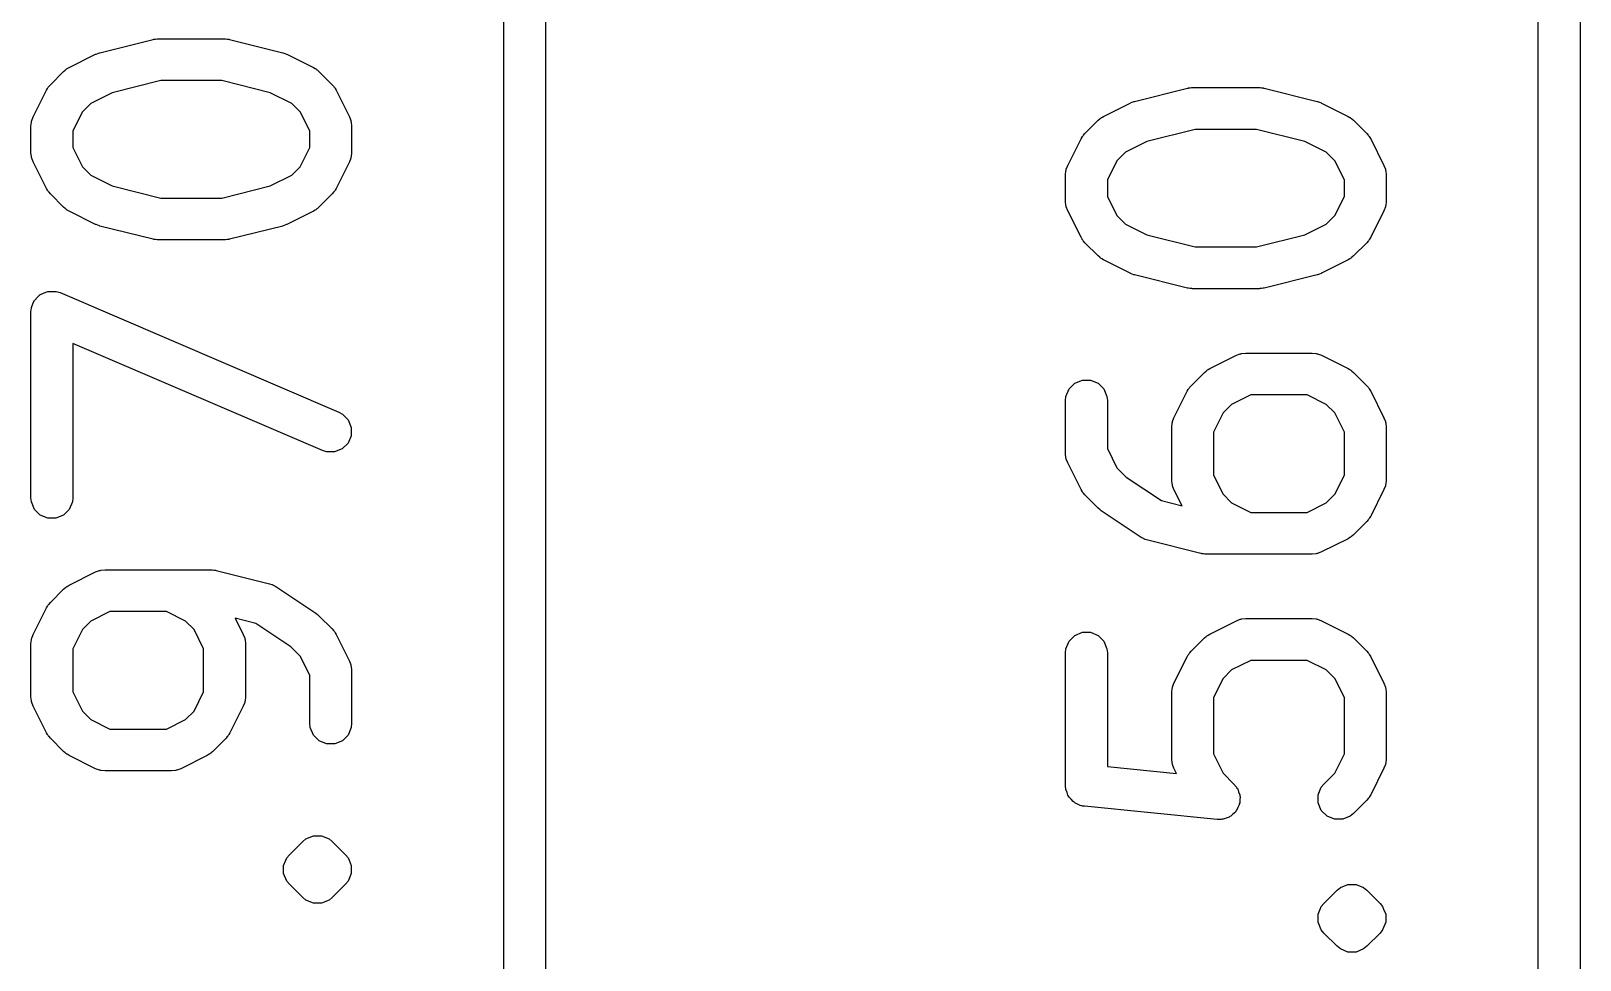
# Model space of a CAD drawing. Header units: inches. Extents: x 5.01 to 6.93, y -5.96 to -2.38.
# Drawn here: x 5.0109 to 5.2296, y -4.0712 to -3.94 of the extents above; entities that cross this region are included whole.
import ezdxf

# ---------------------------------------------------------------- set-up
doc = ezdxf.new("R2010")
doc.units = ezdxf.units.IN
doc.header["$MEASUREMENT"] = 0
doc.layers.add('F.Silkscreen', color=41, linetype='CONTINUOUS', true_color=0xf2eda1)

msp = doc.modelspace()

# ---------------------------------------------------------------- linework, layer by layer
at = {"layer": 'F.Silkscreen', "linetype": 'CONTINUOUS'}
for p, q in [((5.07765, -5.51555), (5.07765, -2.39126)), ((5.08355, -2.39126), (5.08355, -5.51555)), ((5.22371, -5.41594), (5.22371, -2.50464)), ((5.22962, -2.50464), (5.22962, -5.41594)), ((5.02828, -3.94113), (5.0285, -3.94111)), ((5.0285, -3.94111), (5.02871, -3.94108)), ((5.02871, -3.94108), (5.02876, -3.94109)), ((5.02876, -3.94109), (5.02886, -3.94108)), ((5.02886, -3.94108), (5.03823, -3.94108)), ((5.03823, -3.94108), (5.03833, -3.94109)), ((5.03833, -3.94109), (5.03838, -3.94108)), ((5.03838, -3.94108), (5.03859, -3.94111)), ((5.03859, -3.94111), (5.03881, -3.94113)), ((5.01629, -3.94514), (5.02004, -3.94326)), ((5.02004, -3.94326), (5.02008, -3.94325)), ((5.02008, -3.94325), (5.0201, -3.94323)), ((5.0201, -3.94323), (5.02034, -3.94315)), ((5.02034, -3.94315), (5.02058, -3.94306)), ((5.02058, -3.94306), (5.0206, -3.94305)), ((5.0206, -3.94305), (5.02064, -3.94304)), ((5.02064, -3.94304), (5.02814, -3.94116)), ((5.02814, -3.94116), (5.02824, -3.94115)), ((5.02824, -3.94115), (5.02828, -3.94113)), ((5.03881, -3.94113), (5.03885, -3.94115)), ((5.03885, -3.94115), (5.03895, -3.94116)), ((5.03895, -3.94116), (5.04645, -3.94304)), ((5.04645, -3.94304), (5.04649, -3.94305)), ((5.04649, -3.94305), (5.04651, -3.94306)), ((5.04651, -3.94306), (5.04675, -3.94315)), ((5.04675, -3.94315), (5.04699, -3.94323)), ((5.04699, -3.94323), (5.04701, -3.94325)), ((5.04701, -3.94325), (5.04705, -3.94326)), ((5.04705, -3.94326), (5.0508, -3.94514)), ((5.01575, -3.9455), (5.0158, -3.94545)), ((5.0158, -3.94545), (5.01589, -3.94539)), ((5.01589, -3.94539), (5.01597, -3.94532)), ((5.01597, -3.94532), (5.01604, -3.94529)), ((5.01604, -3.94529), (5.01629, -3.94514)), ((5.0508, -3.94514), (5.05105, -3.94529)), ((5.05105, -3.94529), (5.05112, -3.94532)), ((5.05112, -3.94532), (5.0512, -3.94539)), ((5.0512, -3.94539), (5.05129, -3.94545)), ((5.05129, -3.94545), (5.05134, -3.9455)), ((5.01346, -3.94779), (5.01365, -3.94756)), ((5.01365, -3.94756), (5.01552, -3.94569)), ((5.01552, -3.94569), (5.01575, -3.9455)), ((5.02922, -3.94698), (5.02239, -3.94869)), ((5.03787, -3.94698), (5.02922, -3.94698)), ((5.0447, -3.94869), (5.03787, -3.94698)), ((5.05134, -3.9455), (5.05157, -3.94569)), ((5.05157, -3.94569), (5.05344, -3.94756)), ((5.05344, -3.94756), (5.05363, -3.94779)), ((5.01122, -3.95208), (5.01309, -3.94833)), ((5.01309, -3.94833), (5.01325, -3.94808)), ((5.01325, -3.94808), (5.01328, -3.94801)), ((5.01328, -3.94801), (5.01335, -3.94793)), ((5.01335, -3.94793), (5.0134, -3.94784)), ((5.0134, -3.94784), (5.01346, -3.94779)), ((5.02239, -3.94869), (5.01936, -3.9502)), ((5.04773, -3.9502), (5.0447, -3.94869)), ((5.05363, -3.94779), (5.05369, -3.94784)), ((5.05369, -3.94784), (5.05374, -3.94793)), ((5.05374, -3.94793), (5.05381, -3.94801)), ((5.05381, -3.94801), (5.05384, -3.94808)), ((5.05384, -3.94808), (5.054, -3.94833)), ((5.054, -3.94833), (5.05587, -3.95208)), ((5.16671, -3.94993), (5.17421, -3.94805)), ((5.17421, -3.94805), (5.17431, -3.94804)), ((5.17431, -3.94804), (5.17435, -3.94802)), ((5.17435, -3.94802), (5.17456, -3.948)), ((5.17456, -3.948), (5.17478, -3.94797)), ((5.17478, -3.94797), (5.17482, -3.94798)), ((5.17482, -3.94798), (5.17492, -3.94797)), ((5.17492, -3.94797), (5.1843, -3.94797)), ((5.1843, -3.94797), (5.1844, -3.94798)), ((5.1844, -3.94798), (5.18444, -3.94797)), ((5.18444, -3.94797), (5.18465, -3.948)), ((5.18465, -3.948), (5.18487, -3.94802)), ((5.18487, -3.94802), (5.18491, -3.94804)), ((5.18491, -3.94804), (5.18501, -3.94805)), ((5.18501, -3.94805), (5.19251, -3.94993)), ((5.01816, -3.9514), (5.01681, -3.9541)), ((5.01936, -3.9502), (5.01816, -3.9514)), ((5.04893, -3.9514), (5.04773, -3.9502)), ((5.05028, -3.9541), (5.04893, -3.9514)), ((5.1621, -3.95218), (5.16235, -3.95203)), ((5.16235, -3.95203), (5.1661, -3.95015)), ((5.1661, -3.95015), (5.16614, -3.95014)), ((5.16614, -3.95014), (5.16616, -3.95012)), ((5.16616, -3.95012), (5.1664, -3.95004)), ((5.1664, -3.95004), (5.16664, -3.94994)), ((5.16664, -3.94994), (5.16666, -3.94994)), ((5.16666, -3.94994), (5.16671, -3.94993)), ((5.19251, -3.94993), (5.19255, -3.94994)), ((5.19255, -3.94994), (5.19257, -3.94994)), ((5.19257, -3.94994), (5.19281, -3.95004)), ((5.19281, -3.95004), (5.19306, -3.95012)), ((5.19306, -3.95012), (5.19307, -3.95014)), ((5.19307, -3.95014), (5.19311, -3.95015)), ((5.19311, -3.95015), (5.19686, -3.95203)), ((5.19686, -3.95203), (5.19711, -3.95218)), ((5.01091, -3.9534), (5.01096, -3.95283)), ((5.01091, -3.95715), (5.01091, -3.9534)), ((5.01096, -3.95283), (5.011, -3.95273)), ((5.011, -3.95273), (5.01101, -3.95262)), ((5.01101, -3.95262), (5.01122, -3.95208)), ((5.01681, -3.9541), (5.01681, -3.95645)), ((5.05028, -3.95645), (5.05028, -3.9541)), ((5.05587, -3.95208), (5.05608, -3.95262)), ((5.05608, -3.95262), (5.05609, -3.95273)), ((5.05609, -3.95273), (5.05613, -3.95283)), ((5.05613, -3.95283), (5.05618, -3.9534)), ((5.05618, -3.9534), (5.05618, -3.95715)), ((5.15971, -3.95445), (5.16158, -3.95258)), ((5.16158, -3.95258), (5.16181, -3.95239)), ((5.16181, -3.95239), (5.16186, -3.95233)), ((5.16186, -3.95233), (5.16195, -3.95228)), ((5.16195, -3.95228), (5.16203, -3.95221)), ((5.16203, -3.95221), (5.1621, -3.95218)), ((5.17528, -3.95387), (5.16845, -3.95558)), ((5.18393, -3.95387), (5.17528, -3.95387)), ((5.19076, -3.95558), (5.18393, -3.95387)), ((5.19711, -3.95218), (5.19718, -3.95221)), ((5.19718, -3.95221), (5.19727, -3.95228)), ((5.19727, -3.95228), (5.19735, -3.95233)), ((5.19735, -3.95233), (5.19741, -3.95239)), ((5.19741, -3.95239), (5.19763, -3.95258)), ((5.19763, -3.95258), (5.19951, -3.95445)), ((5.15728, -3.95897), (5.15916, -3.95522)), ((5.15916, -3.95522), (5.15931, -3.95497)), ((5.15931, -3.95497), (5.15934, -3.9549)), ((5.15934, -3.9549), (5.15941, -3.95482)), ((5.15941, -3.95482), (5.15947, -3.95473)), ((5.15947, -3.95473), (5.15952, -3.95468)), ((5.15952, -3.95468), (5.15971, -3.95445)), ((5.16845, -3.95558), (5.16542, -3.95709)), ((5.19379, -3.95709), (5.19076, -3.95558)), ((5.19951, -3.95445), (5.19969, -3.95468)), ((5.19969, -3.95468), (5.19975, -3.95473)), ((5.19975, -3.95473), (5.19981, -3.95482)), ((5.19981, -3.95482), (5.19987, -3.9549)), ((5.19987, -3.9549), (5.1999, -3.95497)), ((5.1999, -3.95497), (5.20006, -3.95522)), ((5.20006, -3.95522), (5.20193, -3.95897)), ((5.01096, -3.95773), (5.01091, -3.95715)), ((5.011, -3.95783), (5.01096, -3.95773)), ((5.01101, -3.95793), (5.011, -3.95783)), ((5.01122, -3.95847), (5.01101, -3.95793)), ((5.01309, -3.96222), (5.01122, -3.95847)), ((5.01681, -3.95645), (5.01816, -3.95915)), ((5.04893, -3.95915), (5.05028, -3.95645)), ((5.05587, -3.95847), (5.054, -3.96222)), ((5.05608, -3.95793), (5.05587, -3.95847)), ((5.05609, -3.95783), (5.05608, -3.95793)), ((5.05613, -3.95773), (5.05609, -3.95783)), ((5.05618, -3.95715), (5.05613, -3.95773)), ((5.16422, -3.95829), (5.16288, -3.96099)), ((5.16542, -3.95709), (5.16422, -3.95829)), ((5.19499, -3.95829), (5.19379, -3.95709)), ((5.19634, -3.96099), (5.19499, -3.95829)), ((5.01816, -3.95915), (5.01936, -3.96035)), ((5.01936, -3.96035), (5.02239, -3.96186)), ((5.0447, -3.96186), (5.04773, -3.96035)), ((5.04773, -3.96035), (5.04893, -3.95915)), ((5.15697, -3.96029), (5.15703, -3.95972)), ((5.15697, -3.96404), (5.15697, -3.96029)), ((5.15703, -3.95972), (5.15707, -3.95962)), ((5.15707, -3.95962), (5.15708, -3.95951)), ((5.15708, -3.95951), (5.15728, -3.95897)), ((5.20193, -3.95897), (5.20214, -3.95951)), ((5.20214, -3.95951), (5.20215, -3.95962)), ((5.20215, -3.95962), (5.20219, -3.95972)), ((5.20219, -3.95972), (5.20225, -3.96029)), ((5.20225, -3.96029), (5.20225, -3.96404)), ((5.01325, -3.96247), (5.01309, -3.96222)), ((5.01328, -3.96254), (5.01325, -3.96247)), ((5.01335, -3.96262), (5.01328, -3.96254)), ((5.0134, -3.96271), (5.01335, -3.96262)), ((5.01346, -3.96276), (5.0134, -3.96271)), ((5.01365, -3.96299), (5.01346, -3.96276)), ((5.02239, -3.96186), (5.02922, -3.96357)), ((5.03787, -3.96357), (5.0447, -3.96186)), ((5.05363, -3.96276), (5.05344, -3.96299)), ((5.05369, -3.96271), (5.05363, -3.96276)), ((5.05374, -3.96262), (5.05369, -3.96271)), ((5.05381, -3.96254), (5.05374, -3.96262)), ((5.05384, -3.96247), (5.05381, -3.96254)), ((5.054, -3.96222), (5.05384, -3.96247)), ((5.16288, -3.96099), (5.16288, -3.96334)), ((5.19634, -3.96334), (5.19634, -3.96099)), ((5.01552, -3.96486), (5.01365, -3.96299)), ((5.01575, -3.96505), (5.01552, -3.96486)), ((5.0158, -3.96511), (5.01575, -3.96505)), ((5.01589, -3.96516), (5.0158, -3.96511)), ((5.01597, -3.96523), (5.01589, -3.96516)), ((5.02922, -3.96357), (5.03787, -3.96357)), ((5.0512, -3.96516), (5.05112, -3.96523)), ((5.05129, -3.96511), (5.0512, -3.96516)), ((5.05134, -3.96505), (5.05129, -3.96511)), ((5.05157, -3.96486), (5.05134, -3.96505)), ((5.05344, -3.96299), (5.05157, -3.96486)), ((5.15703, -3.96462), (5.15697, -3.96404)), ((5.15707, -3.96472), (5.15703, -3.96462)), ((5.15708, -3.96482), (5.15707, -3.96472)), ((5.15728, -3.96536), (5.15708, -3.96482)), ((5.16288, -3.96334), (5.16422, -3.96604)), ((5.19499, -3.96604), (5.19634, -3.96334)), ((5.20214, -3.96482), (5.20193, -3.96536)), ((5.20215, -3.96472), (5.20214, -3.96482)), ((5.20219, -3.96462), (5.20215, -3.96472)), ((5.20225, -3.96404), (5.20219, -3.96462)), ((5.01604, -3.96526), (5.01597, -3.96523)), ((5.01629, -3.96542), (5.01604, -3.96526)), ((5.02004, -3.96729), (5.01629, -3.96542)), ((5.02008, -3.96731), (5.02004, -3.96729)), ((5.0201, -3.96732), (5.02008, -3.96731)), ((5.02034, -3.96741), (5.0201, -3.96732)), ((5.04699, -3.96732), (5.04675, -3.96741)), ((5.04701, -3.96731), (5.04699, -3.96732)), ((5.04705, -3.96729), (5.04701, -3.96731)), ((5.0508, -3.96542), (5.04705, -3.96729)), ((5.05105, -3.96526), (5.0508, -3.96542)), ((5.05112, -3.96523), (5.05105, -3.96526)), ((5.15916, -3.96911), (5.15728, -3.96536)), ((5.16422, -3.96604), (5.16542, -3.96724)), ((5.16542, -3.96724), (5.16845, -3.96875)), ((5.19076, -3.96875), (5.19379, -3.96724)), ((5.19379, -3.96724), (5.19499, -3.96604)), ((5.20193, -3.96536), (5.20006, -3.96911)), ((5.02058, -3.9675), (5.02034, -3.96741)), ((5.0206, -3.9675), (5.02058, -3.9675)), ((5.02064, -3.96752), (5.0206, -3.9675)), ((5.02814, -3.96939), (5.02064, -3.96752)), ((5.02824, -3.9694), (5.02814, -3.96939)), ((5.02828, -3.96942), (5.02824, -3.9694)), ((5.0285, -3.96944), (5.02828, -3.96942)), ((5.02871, -3.96947), (5.0285, -3.96944)), ((5.02876, -3.96947), (5.02871, -3.96947)), ((5.02886, -3.96948), (5.02876, -3.96947)), ((5.03823, -3.96948), (5.02886, -3.96948)), ((5.03833, -3.96947), (5.03823, -3.96948)), ((5.03838, -3.96947), (5.03833, -3.96947)), ((5.03859, -3.96944), (5.03838, -3.96947)), ((5.03881, -3.96942), (5.03859, -3.96944)), ((5.03885, -3.9694), (5.03881, -3.96942)), ((5.03895, -3.96939), (5.03885, -3.9694)), ((5.04645, -3.96752), (5.03895, -3.96939)), ((5.04649, -3.9675), (5.04645, -3.96752)), ((5.04651, -3.9675), (5.04649, -3.9675)), ((5.04675, -3.96741), (5.04651, -3.9675)), ((5.15931, -3.96936), (5.15916, -3.96911)), ((5.15934, -3.96943), (5.15931, -3.96936)), ((5.15941, -3.96951), (5.15934, -3.96943)), ((5.15947, -3.9696), (5.15941, -3.96951)), ((5.16845, -3.96875), (5.17528, -3.97046)), ((5.18393, -3.97046), (5.19076, -3.96875)), ((5.19981, -3.96951), (5.19975, -3.9696)), ((5.19987, -3.96943), (5.19981, -3.96951)), ((5.1999, -3.96936), (5.19987, -3.96943)), ((5.20006, -3.96911), (5.1999, -3.96936)), ((5.15952, -3.96965), (5.15947, -3.9696)), ((5.15971, -3.96988), (5.15952, -3.96965)), ((5.16158, -3.97175), (5.15971, -3.96988)), ((5.17528, -3.97046), (5.18393, -3.97046)), ((5.19951, -3.96988), (5.19763, -3.97175)), ((5.19969, -3.96965), (5.19951, -3.96988)), ((5.19975, -3.9696), (5.19969, -3.96965)), ((5.16181, -3.97194), (5.16158, -3.97175)), ((5.16186, -3.972), (5.16181, -3.97194)), ((5.16195, -3.97205), (5.16186, -3.972)), ((5.16203, -3.97212), (5.16195, -3.97205)), ((5.1621, -3.97215), (5.16203, -3.97212)), ((5.16235, -3.97231), (5.1621, -3.97215)), ((5.1661, -3.97418), (5.16235, -3.97231)), ((5.19686, -3.97231), (5.19311, -3.97418)), ((5.19711, -3.97215), (5.19686, -3.97231)), ((5.19718, -3.97212), (5.19711, -3.97215)), ((5.19727, -3.97205), (5.19718, -3.97212)), ((5.19735, -3.972), (5.19727, -3.97205)), ((5.19741, -3.97194), (5.19735, -3.972)), ((5.19763, -3.97175), (5.19741, -3.97194)), ((5.16614, -3.9742), (5.1661, -3.97418)), ((5.16616, -3.97421), (5.16614, -3.9742)), ((5.1664, -3.9743), (5.16616, -3.97421)), ((5.16664, -3.97439), (5.1664, -3.9743)), ((5.16666, -3.97439), (5.16664, -3.97439)), ((5.16671, -3.9744), (5.16666, -3.97439)), ((5.17421, -3.97628), (5.16671, -3.9744)), ((5.19251, -3.9744), (5.18501, -3.97628)), ((5.19255, -3.97439), (5.19251, -3.9744)), ((5.19257, -3.97439), (5.19255, -3.97439)), ((5.19281, -3.9743), (5.19257, -3.97439)), ((5.19306, -3.97421), (5.19281, -3.9743)), ((5.19307, -3.9742), (5.19306, -3.97421)), ((5.19311, -3.97418), (5.19307, -3.9742)), ((5.01119, -3.97852), (5.01141, -3.97801)), ((5.01141, -3.97801), (5.01142, -3.978)), ((5.01142, -3.978), (5.01143, -3.97798)), ((5.01143, -3.97798), (5.01183, -3.97759)), ((5.01183, -3.97759), (5.01222, -3.97719)), ((5.01222, -3.97719), (5.01224, -3.97719)), ((5.01224, -3.97719), (5.01225, -3.97717)), ((5.01225, -3.97717), (5.01277, -3.97697)), ((5.01277, -3.97697), (5.01328, -3.97675)), ((5.01328, -3.97675), (5.0133, -3.97675)), ((5.0133, -3.97675), (5.01332, -3.97675)), ((5.01332, -3.97675), (5.01388, -3.97675)), ((5.01388, -3.97675), (5.01444, -3.97675)), ((5.01444, -3.97675), (5.01445, -3.97676)), ((5.01445, -3.97676), (5.01447, -3.97676)), ((5.01447, -3.97676), (5.01502, -3.97693)), ((5.01502, -3.97693), (5.05439, -3.99381)), ((5.17431, -3.97629), (5.17421, -3.97628)), ((5.17435, -3.97631), (5.17431, -3.97629)), ((5.17456, -3.97633), (5.17435, -3.97631)), ((5.17478, -3.97636), (5.17456, -3.97633)), ((5.17482, -3.97636), (5.17478, -3.97636)), ((5.17492, -3.97637), (5.17482, -3.97636)), ((5.1843, -3.97637), (5.17492, -3.97637)), ((5.1844, -3.97636), (5.1843, -3.97637)), ((5.18444, -3.97636), (5.1844, -3.97636)), ((5.18465, -3.97633), (5.18444, -3.97636)), ((5.18487, -3.97631), (5.18465, -3.97633)), ((5.18491, -3.97629), (5.18487, -3.97631)), ((5.18501, -3.97628), (5.18491, -3.97629)), ((5.01091, -3.97965), (5.01096, -3.97907)), ((5.01091, -4.0059), (5.01091, -3.97965)), ((5.01096, -3.97907), (5.01097, -3.97906)), ((5.01097, -3.97904), (5.01119, -3.97852)), ((5.01097, -3.97906), (5.01097, -3.97904)), ((5.05207, -3.99924), (5.01681, -3.98413)), ((5.01681, -3.98413), (5.01681, -4.0059)), ((5.17735, -3.98765), (5.1811, -3.98577)), ((5.1811, -3.98577), (5.18164, -3.98557)), ((5.18164, -3.98557), (5.18175, -3.98556)), ((5.18175, -3.98556), (5.18184, -3.98552)), ((5.18184, -3.98552), (5.18242, -3.98546)), ((5.18242, -3.98546), (5.19179, -3.98546)), ((5.19179, -3.98546), (5.19237, -3.98552)), ((5.19237, -3.98552), (5.19247, -3.98556)), ((5.19247, -3.98556), (5.19257, -3.98557)), ((5.19257, -3.98557), (5.19311, -3.98577)), ((5.19311, -3.98577), (5.19686, -3.98765)), ((5.17471, -3.99007), (5.17658, -3.9882)), ((5.17658, -3.9882), (5.17681, -3.98801)), ((5.17681, -3.98801), (5.17686, -3.98796)), ((5.17686, -3.98796), (5.17695, -3.9879)), ((5.17695, -3.9879), (5.17703, -3.98783)), ((5.17703, -3.98783), (5.1771, -3.9878)), ((5.1771, -3.9878), (5.17735, -3.98765)), ((5.19686, -3.98765), (5.19711, -3.9878)), ((5.19711, -3.9878), (5.19718, -3.98783)), ((5.19718, -3.98783), (5.19727, -3.9879)), ((5.19727, -3.9879), (5.19735, -3.98796)), ((5.19735, -3.98796), (5.19741, -3.98801)), ((5.19741, -3.98801), (5.19763, -3.9882)), ((5.19763, -3.9882), (5.19951, -3.99007)), ((5.15703, -3.99159), (5.15747, -3.99052)), ((5.15747, -3.99052), (5.15828, -3.98971)), ((5.15828, -3.98971), (5.15935, -3.98927)), ((5.15935, -3.98927), (5.1605, -3.98927)), ((5.1605, -3.98927), (5.16156, -3.98971)), ((5.16156, -3.98971), (5.16238, -3.99052)), ((5.16238, -3.99052), (5.16282, -3.99159)), ((5.17228, -3.99459), (5.17416, -3.99084)), ((5.17416, -3.99084), (5.17431, -3.99059)), ((5.17431, -3.99059), (5.17434, -3.99052)), ((5.17434, -3.99052), (5.17441, -3.99044)), ((5.17441, -3.99044), (5.17446, -3.99035)), ((5.17446, -3.99035), (5.17452, -3.9903)), ((5.17452, -3.9903), (5.17471, -3.99007)), ((5.18312, -3.99137), (5.18042, -3.99271)), ((5.1911, -3.99137), (5.18312, -3.99137)), ((5.19379, -3.99271), (5.1911, -3.99137)), ((5.19951, -3.99007), (5.19969, -3.9903)), ((5.19969, -3.9903), (5.19975, -3.99035)), ((5.19975, -3.99035), (5.19981, -3.99044)), ((5.19981, -3.99044), (5.19987, -3.99052)), ((5.19987, -3.99052), (5.1999, -3.99059)), ((5.1999, -3.99059), (5.20006, -3.99084)), ((5.20006, -3.99084), (5.20193, -3.99459)), ((5.15697, -3.99216), (5.15703, -3.99159)), ((5.15697, -3.99966), (5.15697, -3.99216)), ((5.16282, -3.99159), (5.16288, -3.99216)), ((5.16288, -3.99216), (5.16288, -3.99896)), ((5.18042, -3.99271), (5.17922, -3.99391)), ((5.19499, -3.99391), (5.19379, -3.99271)), ((5.05439, -3.99381), (5.0549, -3.99409)), ((5.0549, -3.99409), (5.05571, -3.99491)), ((5.05571, -3.99491), (5.05613, -3.99598)), ((5.17197, -3.99591), (5.17203, -3.99534)), ((5.17203, -3.99534), (5.17207, -3.99524)), ((5.17207, -3.99513), (5.17228, -3.99459)), ((5.17207, -3.99524), (5.17207, -3.99513)), ((5.17922, -3.99391), (5.17787, -3.99661)), ((5.19634, -3.99661), (5.19499, -3.99391)), ((5.20193, -3.99459), (5.20214, -3.99513)), ((5.20214, -3.99513), (5.20215, -3.99524)), ((5.20215, -3.99524), (5.20219, -3.99534)), ((5.20219, -3.99534), (5.20225, -3.99591)), ((5.05612, -3.99713), (5.05567, -3.99819)), ((5.05613, -3.99598), (5.05612, -3.99713)), ((5.17197, -4.00341), (5.17197, -3.99591)), ((5.17787, -3.99661), (5.17787, -4.00271)), ((5.19634, -4.00271), (5.19634, -3.99661)), ((5.20225, -3.99591), (5.20225, -4.00341)), ((5.05262, -3.99941), (5.05207, -3.99924)), ((5.05377, -3.99942), (5.05262, -3.99941)), ((5.05484, -3.999), (5.05377, -3.99942)), ((5.05567, -3.99819), (5.05484, -3.999)), ((5.15703, -4.00024), (5.15697, -3.99966)), ((5.16288, -3.99896), (5.16422, -4.00166)), ((5.15707, -4.00034), (5.15703, -4.00024)), ((5.15708, -4.00044), (5.15707, -4.00034)), ((5.15728, -4.00098), (5.15708, -4.00044)), ((5.15916, -4.00473), (5.15728, -4.00098)), ((5.16422, -4.00166), (5.16555, -4.00299)), ((5.16555, -4.00299), (5.17051, -4.0063)), ((5.17203, -4.00399), (5.17197, -4.00341)), ((5.17207, -4.00409), (5.17203, -4.00399)), ((5.17207, -4.00419), (5.17207, -4.00409)), ((5.17228, -4.00473), (5.17207, -4.00419)), ((5.17787, -4.00271), (5.17922, -4.00541)), ((5.19499, -4.00541), (5.19634, -4.00271)), ((5.20214, -4.00419), (5.20193, -4.00473)), ((5.20215, -4.00409), (5.20214, -4.00419)), ((5.20219, -4.00399), (5.20215, -4.00409)), ((5.20225, -4.00341), (5.20219, -4.00399)), ((5.01096, -4.00647), (5.01091, -4.0059)), ((5.01141, -4.00754), (5.01096, -4.00647)), ((5.01676, -4.00647), (5.01632, -4.00754)), ((5.01681, -4.0059), (5.01676, -4.00647)), ((5.15931, -4.00498), (5.15916, -4.00473)), ((5.15934, -4.00505), (5.15931, -4.00498)), ((5.15941, -4.00513), (5.15934, -4.00505)), ((5.15947, -4.00522), (5.15941, -4.00513)), ((5.15952, -4.00527), (5.15947, -4.00522)), ((5.15971, -4.0055), (5.15952, -4.00527)), ((5.16158, -4.00737), (5.15971, -4.0055)), ((5.17051, -4.0063), (5.17343, -4.00702)), ((5.17343, -4.00702), (5.17228, -4.00473)), ((5.17922, -4.00541), (5.18042, -4.00661)), ((5.18042, -4.00661), (5.18312, -4.00796)), ((5.1911, -4.00796), (5.19379, -4.00661)), ((5.19379, -4.00661), (5.19499, -4.00541)), ((5.20193, -4.00473), (5.20006, -4.00848)), ((5.01222, -4.00835), (5.01141, -4.00754)), ((5.01328, -4.00879), (5.01222, -4.00835)), ((5.01444, -4.00879), (5.01328, -4.00879)), ((5.0155, -4.00835), (5.01444, -4.00879)), ((5.01632, -4.00754), (5.0155, -4.00835)), ((5.16159, -4.00738), (5.16158, -4.00737)), ((5.16182, -4.00756), (5.16159, -4.00738)), ((5.16159, -4.00738), (5.16159, -4.00738)), ((5.16203, -4.00774), (5.16182, -4.00756)), ((5.16766, -4.01149), (5.16203, -4.00774)), ((5.16203, -4.00774), (5.16203, -4.00774)), ((5.16203, -4.00774), (5.16203, -4.00774)), ((5.18312, -4.00796), (5.1911, -4.00796)), ((5.19981, -4.00888), (5.19975, -4.00897)), ((5.19987, -4.0088), (5.19981, -4.00888)), ((5.1999, -4.00873), (5.19987, -4.0088)), ((5.20006, -4.00848), (5.1999, -4.00873)), ((5.19951, -4.00925), (5.19763, -4.01112)), ((5.19969, -4.00902), (5.19951, -4.00925)), ((5.19975, -4.00897), (5.19969, -4.00902)), ((5.16798, -4.01166), (5.16766, -4.01149)), ((5.16804, -4.01171), (5.16798, -4.01166)), ((5.16811, -4.01173), (5.16804, -4.01171)), ((5.16817, -4.01176), (5.16811, -4.01173)), ((5.16824, -4.01178), (5.16817, -4.01176)), ((5.16858, -4.0119), (5.16824, -4.01178)), ((5.17608, -4.01378), (5.16858, -4.0119)), ((5.19686, -4.01168), (5.19311, -4.01355)), ((5.19711, -4.01152), (5.19686, -4.01168)), ((5.19718, -4.01149), (5.19711, -4.01152)), ((5.19727, -4.01142), (5.19718, -4.01149)), ((5.19735, -4.01137), (5.19727, -4.01142)), ((5.19741, -4.01131), (5.19735, -4.01137)), ((5.19763, -4.01112), (5.19741, -4.01131)), ((5.17618, -4.01379), (5.17608, -4.01378)), ((5.17622, -4.01381), (5.17618, -4.01379)), ((5.17644, -4.01383), (5.17622, -4.01381)), ((5.17665, -4.01386), (5.17644, -4.01383)), ((5.1767, -4.01385), (5.17665, -4.01386)), ((5.1768, -4.01386), (5.1767, -4.01385)), ((5.19179, -4.01386), (5.1768, -4.01386)), ((5.19237, -4.01381), (5.19179, -4.01386)), ((5.19247, -4.01377), (5.19237, -4.01381)), ((5.19257, -4.01376), (5.19247, -4.01377)), ((5.19311, -4.01355), (5.19257, -4.01376)), ((5.01629, -4.01825), (5.02004, -4.01638)), ((5.02004, -4.01638), (5.02058, -4.01617)), ((5.02058, -4.01617), (5.02069, -4.01616)), ((5.02069, -4.01616), (5.02078, -4.01612)), ((5.02078, -4.01612), (5.02136, -4.01607)), ((5.02136, -4.01607), (5.03636, -4.01607)), ((5.03636, -4.01607), (5.03646, -4.01608)), ((5.03646, -4.01608), (5.0365, -4.01607)), ((5.0365, -4.01607), (5.03672, -4.0161)), ((5.03672, -4.0161), (5.03693, -4.01612)), ((5.03693, -4.01612), (5.03697, -4.01614)), ((5.03697, -4.01614), (5.03707, -4.01615)), ((5.03707, -4.01615), (5.04457, -4.01803)), ((5.01365, -4.02068), (5.01552, -4.01881)), ((5.01552, -4.01881), (5.01575, -4.01862)), ((5.01575, -4.01862), (5.0158, -4.01856)), ((5.0158, -4.01856), (5.01589, -4.0185)), ((5.01589, -4.0185), (5.01597, -4.01844)), ((5.01597, -4.01844), (5.01604, -4.01841)), ((5.01604, -4.01841), (5.01629, -4.01825)), ((5.04457, -4.01803), (5.04491, -4.01815)), ((5.04491, -4.01815), (5.04498, -4.01816)), ((5.04498, -4.01816), (5.04505, -4.0182)), ((5.04505, -4.0182), (5.04512, -4.01822)), ((5.04512, -4.01822), (5.04518, -4.01827)), ((5.04518, -4.01827), (5.04549, -4.01844)), ((5.04549, -4.01844), (5.05112, -4.02219)), ((5.01122, -4.0252), (5.01309, -4.02145)), ((5.01309, -4.02145), (5.01325, -4.0212)), ((5.01325, -4.0212), (5.01328, -4.02113)), ((5.01328, -4.02113), (5.01335, -4.02105)), ((5.01335, -4.02105), (5.0134, -4.02096)), ((5.0134, -4.02096), (5.01346, -4.02091)), ((5.01346, -4.02091), (5.01365, -4.02068)), ((5.02206, -4.02197), (5.01936, -4.02332)), ((5.03004, -4.02197), (5.02206, -4.02197)), ((5.03273, -4.02332), (5.03004, -4.02197)), ((5.01936, -4.02332), (5.01816, -4.02452)), ((5.03393, -4.02452), (5.03273, -4.02332)), ((5.04264, -4.02363), (5.03973, -4.0229)), ((5.03973, -4.0229), (5.04087, -4.0252)), ((5.0476, -4.02694), (5.04264, -4.02363)), ((5.05112, -4.02219), (5.05112, -4.02219)), ((5.05112, -4.02219), (5.05112, -4.02219)), ((5.05112, -4.02219), (5.05134, -4.02237)), ((5.05134, -4.02237), (5.05157, -4.02255)), ((5.05157, -4.02255), (5.05157, -4.02255)), ((5.05157, -4.02255), (5.05157, -4.02256)), ((5.05157, -4.02256), (5.05344, -4.02443)), ((5.17735, -4.02514), (5.1811, -4.02327)), ((5.1811, -4.02327), (5.18164, -4.02306)), ((5.18164, -4.02306), (5.18175, -4.02305)), ((5.18175, -4.02305), (5.18184, -4.02301)), ((5.18184, -4.02301), (5.18242, -4.02296)), ((5.18242, -4.02296), (5.19179, -4.02296)), ((5.19179, -4.02296), (5.19237, -4.02301)), ((5.19237, -4.02301), (5.19247, -4.02305)), ((5.19247, -4.02305), (5.19257, -4.02306)), ((5.19257, -4.02306), (5.19311, -4.02327)), ((5.19311, -4.02327), (5.19686, -4.02514)), ((5.01091, -4.02652), (5.01096, -4.02594)), ((5.01096, -4.02594), (5.011, -4.02584)), ((5.011, -4.02584), (5.01101, -4.02574)), ((5.01101, -4.02574), (5.01122, -4.0252)), ((5.01816, -4.02452), (5.01681, -4.02721)), ((5.03528, -4.02721), (5.03393, -4.02452)), ((5.04087, -4.0252), (5.04108, -4.02574)), ((5.04108, -4.02574), (5.04109, -4.02584)), ((5.04109, -4.02584), (5.04113, -4.02594)), ((5.04113, -4.02594), (5.04118, -4.02652)), ((5.05344, -4.02443), (5.05363, -4.02466)), ((5.05363, -4.02466), (5.05369, -4.02471)), ((5.05369, -4.02471), (5.05374, -4.0248)), ((5.05374, -4.0248), (5.05381, -4.02488)), ((5.05381, -4.02488), (5.05384, -4.02495)), ((5.05384, -4.02495), (5.054, -4.0252)), ((5.054, -4.0252), (5.05587, -4.02895)), ((5.15703, -4.02721), (5.15747, -4.02614)), ((5.15747, -4.02614), (5.15828, -4.02533)), ((5.15828, -4.02533), (5.15935, -4.02489)), ((5.15935, -4.02489), (5.1605, -4.02489)), ((5.1605, -4.02489), (5.16156, -4.02533)), ((5.16156, -4.02533), (5.16238, -4.02614)), ((5.16238, -4.02614), (5.16282, -4.02721)), ((5.17471, -4.02757), (5.17658, -4.0257)), ((5.17658, -4.0257), (5.17681, -4.02551)), ((5.17681, -4.02551), (5.17686, -4.02545)), ((5.17686, -4.02545), (5.17695, -4.02539)), ((5.17695, -4.02539), (5.17703, -4.02533)), ((5.17703, -4.02533), (5.1771, -4.0253)), ((5.1771, -4.0253), (5.17735, -4.02514)), ((5.19686, -4.02514), (5.19711, -4.0253)), ((5.19711, -4.0253), (5.19718, -4.02533)), ((5.19718, -4.02533), (5.19727, -4.02539)), ((5.19727, -4.02539), (5.19735, -4.02545)), ((5.19735, -4.02545), (5.19741, -4.02551)), ((5.19741, -4.02551), (5.19763, -4.0257)), ((5.19763, -4.0257), (5.19951, -4.02757)), ((5.01091, -4.03402), (5.01091, -4.02652)), ((5.01681, -4.02721), (5.01681, -4.03332)), ((5.03528, -4.03332), (5.03528, -4.02721)), ((5.04118, -4.02652), (5.04118, -4.03402)), ((5.04893, -4.02827), (5.0476, -4.02694)), ((5.05028, -4.03096), (5.04893, -4.02827)), ((5.15697, -4.02778), (5.15703, -4.02721)), ((5.15697, -4.04653), (5.15697, -4.02778)), ((5.16282, -4.02721), (5.16288, -4.02778)), ((5.16288, -4.02778), (5.16288, -4.04386)), ((5.17228, -4.03209), (5.17416, -4.02834)), ((5.17416, -4.02834), (5.17431, -4.02809)), ((5.17431, -4.02809), (5.17434, -4.02802)), ((5.17434, -4.02802), (5.17441, -4.02794)), ((5.17441, -4.02794), (5.17446, -4.02785)), ((5.17446, -4.02785), (5.17452, -4.0278)), ((5.17452, -4.0278), (5.17471, -4.02757)), ((5.19951, -4.02757), (5.19969, -4.0278)), ((5.19969, -4.0278), (5.19975, -4.02785)), ((5.19975, -4.02785), (5.19981, -4.02794)), ((5.19981, -4.02794), (5.19987, -4.02802)), ((5.19987, -4.02802), (5.1999, -4.02809)), ((5.1999, -4.02809), (5.20006, -4.02834)), ((5.20006, -4.02834), (5.20193, -4.03209)), ((5.05587, -4.02895), (5.05608, -4.02949)), ((5.05608, -4.02949), (5.05609, -4.02959)), ((5.05609, -4.02959), (5.05613, -4.02969)), ((5.05613, -4.02969), (5.05618, -4.03027)), ((5.05618, -4.03027), (5.05618, -4.03777)), ((5.18042, -4.03021), (5.17922, -4.03141)), ((5.18312, -4.02886), (5.18042, -4.03021)), ((5.1911, -4.02886), (5.18312, -4.02886)), ((5.19379, -4.03021), (5.1911, -4.02886)), ((5.19499, -4.03141), (5.19379, -4.03021)), ((5.05028, -4.03777), (5.05028, -4.03096)), ((5.17197, -4.03341), (5.17203, -4.03283)), ((5.17203, -4.03283), (5.17207, -4.03273)), ((5.17207, -4.03263), (5.17228, -4.03209)), ((5.17207, -4.03273), (5.17207, -4.03263)), ((5.17922, -4.03141), (5.17787, -4.0341)), ((5.19634, -4.0341), (5.19499, -4.03141)), ((5.20193, -4.03209), (5.20214, -4.03263)), ((5.20214, -4.03263), (5.20215, -4.03273)), ((5.20215, -4.03273), (5.20219, -4.03283)), ((5.20219, -4.03283), (5.20225, -4.03341)), ((5.01096, -4.03459), (5.01091, -4.03402)), ((5.011, -4.03469), (5.01096, -4.03459)), ((5.01101, -4.0348), (5.011, -4.03469)), ((5.01122, -4.03534), (5.01101, -4.0348)), ((5.01681, -4.03332), (5.01816, -4.03602)), ((5.03393, -4.03602), (5.03528, -4.03332)), ((5.04108, -4.0348), (5.04087, -4.03534)), ((5.04109, -4.03469), (5.04108, -4.0348)), ((5.04113, -4.03459), (5.04109, -4.03469)), ((5.04118, -4.03402), (5.04113, -4.03459)), ((5.17197, -4.04278), (5.17197, -4.03341)), ((5.17787, -4.0341), (5.17787, -4.04208)), ((5.19634, -4.04208), (5.19634, -4.0341)), ((5.20225, -4.03341), (5.20225, -4.04278)), ((5.01309, -4.03909), (5.01122, -4.03534)), ((5.01816, -4.03602), (5.01936, -4.03721)), ((5.01936, -4.03721), (5.02206, -4.03856)), ((5.03004, -4.03856), (5.03273, -4.03721)), ((5.03273, -4.03721), (5.03393, -4.03602)), ((5.04087, -4.03534), (5.039, -4.03909)), ((5.01325, -4.03934), (5.01309, -4.03909)), ((5.01328, -4.03941), (5.01325, -4.03934)), ((5.01335, -4.03949), (5.01328, -4.03941)), ((5.0134, -4.03958), (5.01335, -4.03949)), ((5.02206, -4.03856), (5.03004, -4.03856)), ((5.03875, -4.03949), (5.03869, -4.03958)), ((5.03881, -4.03941), (5.03875, -4.03949)), ((5.03884, -4.03934), (5.03881, -4.03941)), ((5.039, -4.03909), (5.03884, -4.03934)), ((5.05033, -4.03834), (5.05028, -4.03777)), ((5.05078, -4.03941), (5.05033, -4.03834)), ((5.05159, -4.04022), (5.05078, -4.03941)), ((5.05569, -4.03941), (5.05487, -4.04022)), ((5.05613, -4.03834), (5.05569, -4.03941)), ((5.05618, -4.03777), (5.05613, -4.03834)), ((5.01346, -4.03963), (5.0134, -4.03958)), ((5.01365, -4.03985), (5.01346, -4.03963)), ((5.01552, -4.04173), (5.01365, -4.03985)), ((5.03845, -4.03985), (5.03657, -4.04173)), ((5.03863, -4.03963), (5.03845, -4.03985)), ((5.03869, -4.03958), (5.03863, -4.03963)), ((5.05265, -4.04066), (5.05159, -4.04022)), ((5.05381, -4.04066), (5.05265, -4.04066)), ((5.05487, -4.04022), (5.05381, -4.04066)), ((5.01575, -4.04191), (5.01552, -4.04173)), ((5.0158, -4.04197), (5.01575, -4.04191)), ((5.01589, -4.04203), (5.0158, -4.04197)), ((5.01597, -4.0421), (5.01589, -4.04203)), ((5.01604, -4.04213), (5.01597, -4.0421)), ((5.01629, -4.04228), (5.01604, -4.04213)), ((5.02004, -4.04416), (5.01629, -4.04228)), ((5.0358, -4.04228), (5.03205, -4.04416)), ((5.03605, -4.04213), (5.0358, -4.04228)), ((5.03612, -4.0421), (5.03605, -4.04213)), ((5.0362, -4.04203), (5.03612, -4.0421)), ((5.03629, -4.04197), (5.0362, -4.04203)), ((5.03634, -4.04191), (5.03629, -4.04197)), ((5.03657, -4.04173), (5.03634, -4.04191)), ((5.16288, -4.04386), (5.17265, -4.04484)), ((5.17203, -4.04336), (5.17197, -4.04278)), ((5.17207, -4.04346), (5.17203, -4.04336)), ((5.17207, -4.04356), (5.17207, -4.04346)), ((5.17228, -4.0441), (5.17207, -4.04356)), ((5.17787, -4.04208), (5.17922, -4.04478)), ((5.19499, -4.04478), (5.19634, -4.04208)), ((5.20214, -4.04356), (5.20193, -4.0441)), ((5.20215, -4.04346), (5.20214, -4.04356)), ((5.20219, -4.04336), (5.20215, -4.04346)), ((5.20225, -4.04278), (5.20219, -4.04336)), ((5.02058, -4.04436), (5.02004, -4.04416)), ((5.02069, -4.04437), (5.02058, -4.04436)), ((5.02078, -4.04441), (5.02069, -4.04437)), ((5.02136, -4.04447), (5.02078, -4.04441)), ((5.03073, -4.04447), (5.02136, -4.04447)), ((5.03131, -4.04441), (5.03073, -4.04447)), ((5.03141, -4.04437), (5.03131, -4.04441)), ((5.03151, -4.04436), (5.03141, -4.04437)), ((5.03205, -4.04416), (5.03151, -4.04436)), ((5.17265, -4.04484), (5.17228, -4.0441)), ((5.17922, -4.04478), (5.18076, -4.04632)), ((5.19346, -4.04632), (5.19499, -4.04478)), ((5.20193, -4.0441), (5.20006, -4.04785)), ((5.15699, -4.04674), (5.15697, -4.04653)), ((5.15698, -4.04682), (5.15699, -4.04674)), ((5.15701, -4.04689), (5.15698, -4.04682)), ((5.15703, -4.04711), (5.15701, -4.04689)), ((5.15719, -4.04751), (5.15703, -4.04711)), ((5.15732, -4.04792), (5.15719, -4.04751)), ((5.15741, -4.04803), (5.15732, -4.04792)), ((5.15747, -4.04817), (5.15741, -4.04803)), ((5.15777, -4.04848), (5.15747, -4.04817)), ((5.18076, -4.04632), (5.18113, -4.04677)), ((5.18113, -4.04677), (5.18118, -4.0469)), ((5.18118, -4.0469), (5.18128, -4.04702)), ((5.18128, -4.04702), (5.1814, -4.04743)), ((5.1814, -4.04743), (5.18157, -4.04783)), ((5.18157, -4.04783), (5.18157, -4.04798)), ((5.18157, -4.04798), (5.18161, -4.04812)), ((5.18161, -4.04812), (5.18157, -4.04855)), ((5.19265, -4.04783), (5.19309, -4.04677)), ((5.19265, -4.04898), (5.19265, -4.04783)), ((5.19309, -4.04677), (5.19346, -4.04632)), ((5.19981, -4.04825), (5.19975, -4.04834)), ((5.19987, -4.04817), (5.19981, -4.04825)), ((5.1999, -4.0481), (5.19987, -4.04817)), ((5.20006, -4.04785), (5.1999, -4.0481)), ((5.15805, -4.04881), (5.15777, -4.04848)), ((5.15818, -4.04888), (5.15805, -4.04881)), ((5.15828, -4.04899), (5.15818, -4.04888)), ((5.15868, -4.04915), (5.15828, -4.04899)), ((5.15906, -4.04936), (5.15868, -4.04915)), ((5.15928, -4.0494), (5.15906, -4.04936)), ((5.15935, -4.04943), (5.15928, -4.0494)), ((5.15942, -4.04943), (5.15935, -4.04943)), ((5.15963, -4.04947), (5.15942, -4.04943)), ((5.17838, -4.05134), (5.15963, -4.04947)), ((5.18095, -4.05028), (5.18062, -4.05056)), ((5.18102, -4.05015), (5.18095, -4.05028)), ((5.18113, -4.05005), (5.18102, -4.05015)), ((5.18129, -4.04965), (5.18113, -4.05005)), ((5.1815, -4.04927), (5.18129, -4.04965)), ((5.18151, -4.04912), (5.1815, -4.04927)), ((5.18157, -4.04898), (5.18151, -4.04912)), ((5.18157, -4.04855), (5.18157, -4.04898)), ((5.19309, -4.05005), (5.19265, -4.04898)), ((5.1939, -4.05086), (5.19309, -4.05005)), ((5.19951, -4.04862), (5.19763, -4.05049)), ((5.19969, -4.04839), (5.19951, -4.04862)), ((5.19975, -4.04834), (5.19969, -4.04839)), ((5.17896, -4.05134), (5.17838, -4.05134)), ((5.1791, -4.0513), (5.17896, -4.05134)), ((5.17925, -4.0513), (5.1791, -4.0513)), ((5.17965, -4.05114), (5.17925, -4.0513)), ((5.18006, -4.05101), (5.17965, -4.05114)), ((5.18017, -4.05092), (5.18006, -4.05101)), ((5.18031, -4.05086), (5.18017, -4.05092)), ((5.18062, -4.05056), (5.18031, -4.05086)), ((5.19497, -4.0513), (5.1939, -4.05086)), ((5.19612, -4.0513), (5.19497, -4.0513)), ((5.19718, -4.05086), (5.19612, -4.0513)), ((5.19763, -4.05049), (5.19718, -4.05086)), ((5.04739, -4.0563), (5.04927, -4.05443)), ((5.04927, -4.05443), (5.04972, -4.05406)), ((5.04972, -4.05406), (5.05078, -4.05362)), ((5.05078, -4.05362), (5.05193, -4.05362)), ((5.05193, -4.05362), (5.053, -4.05406)), ((5.053, -4.05406), (5.053, -4.05406)), ((5.053, -4.05406), (5.05344, -4.05443)), ((5.05344, -4.05443), (5.05532, -4.0563)), ((5.04688, -4.05709), (5.04703, -4.05675)), ((5.04703, -4.05675), (5.04739, -4.0563)), ((5.04703, -4.05675), (5.04703, -4.05675)), ((5.05532, -4.0563), (5.05569, -4.05675)), ((5.05569, -4.05675), (5.05583, -4.05709)), ((5.04658, -4.05781), (5.04688, -4.05709)), ((5.04658, -4.05896), (5.04658, -4.05781)), ((5.04703, -4.06003), (5.04658, -4.05896)), ((5.05613, -4.05896), (5.05569, -4.06003)), ((5.05583, -4.05709), (5.05613, -4.05781)), ((5.05613, -4.05781), (5.05613, -4.05896)), ((5.04739, -4.06048), (5.04703, -4.06003)), ((5.04703, -4.06003), (5.04703, -4.06003)), ((5.04927, -4.06235), (5.04739, -4.06048)), ((5.05532, -4.06048), (5.05344, -4.06235)), ((5.05569, -4.06003), (5.05532, -4.06048)), ((5.19346, -4.06319), (5.19533, -4.06132)), ((5.19533, -4.06132), (5.19578, -4.06095)), ((5.19578, -4.06095), (5.19684, -4.06051)), ((5.19684, -4.06051), (5.19799, -4.06051)), ((5.19799, -4.06051), (5.19906, -4.06095)), ((5.19906, -4.06095), (5.19906, -4.06095)), ((5.19906, -4.06095), (5.19951, -4.06132)), ((5.19951, -4.06132), (5.20138, -4.06319)), ((5.04972, -4.06272), (5.04927, -4.06235)), ((5.05078, -4.06316), (5.04972, -4.06272)), ((5.05193, -4.06316), (5.05078, -4.06316)), ((5.053, -4.06272), (5.05193, -4.06316)), ((5.05344, -4.06235), (5.053, -4.06272)), ((5.19309, -4.06364), (5.19346, -4.06319)), ((5.20138, -4.06319), (5.20175, -4.06364)), ((5.19265, -4.0647), (5.19295, -4.06398)), ((5.19265, -4.06585), (5.19265, -4.0647)), ((5.19295, -4.06398), (5.19309, -4.06364)), ((5.19309, -4.06364), (5.19309, -4.06364)), ((5.20175, -4.06364), (5.20189, -4.06398)), ((5.20189, -4.06398), (5.20219, -4.0647)), ((5.20219, -4.0647), (5.20219, -4.06585)), ((5.19309, -4.06692), (5.19265, -4.06585)), ((5.19346, -4.06737), (5.19309, -4.06692)), ((5.19309, -4.06692), (5.19309, -4.06692)), ((5.19533, -4.06924), (5.19346, -4.06737)), ((5.20138, -4.06737), (5.19951, -4.06924)), ((5.20175, -4.06692), (5.20138, -4.06737)), ((5.20219, -4.06585), (5.20175, -4.06692)), ((5.19578, -4.06961), (5.19533, -4.06924)), ((5.19684, -4.07005), (5.19578, -4.06961)), ((5.19799, -4.07005), (5.19684, -4.07005)), ((5.19906, -4.06961), (5.19799, -4.07005)), ((5.19951, -4.06924), (5.19906, -4.06961))]:
    msp.add_line(p, q, dxfattribs=at)

doc.saveas('drawing.dxf')
